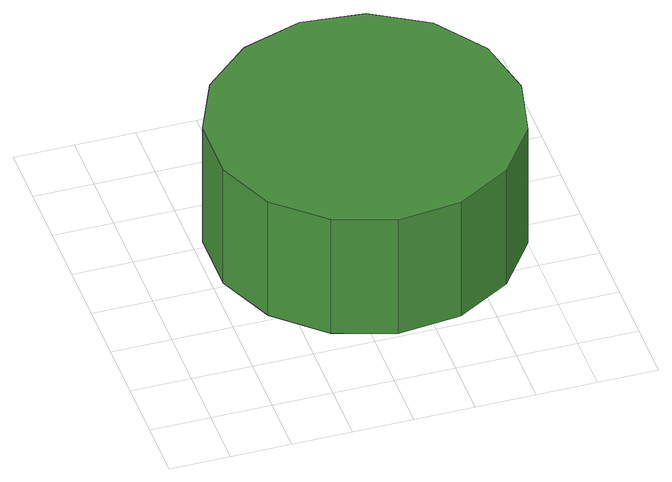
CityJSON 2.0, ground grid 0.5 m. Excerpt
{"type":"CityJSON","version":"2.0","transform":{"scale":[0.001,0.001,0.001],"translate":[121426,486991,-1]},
"CityObjects":{
"tree1":{"type":"SolitaryVegetationObject","attributes":{"function":"something"},"geometry":[{"type":"MultiSurface","lod":"1","boundaries":[[[0,1,2,3,4,5,6,7,8,9,10,11,12,13,14]],[[15,16,17,18,19,20,21,22,23,24,25,26,27,28,29]],[[0,29,28,1]],[[1,28,27,2]],[[2,27,26,3]],[[3,26,25,4]],[[4,25,24,5]],[[5,24,23,6]],[[6,23,22,7]],[[7,22,21,8]],[[8,21,20,9]],[[9,20,19,10]],[[10,19,18,11]],[[11,18,17,12]],[[12,17,16,13]],[[13,16,15,14]],[[14,15,29,0]]]}]}
},
"vertices":[
[3112,1809,1758],[3002,2328,1758],[2690,2757,1758],[2230,3023,1758],[1703,3078,1758],[1198,2914,1758],[803,2559,1758],[588,2074,1758],[588,1543,1758],[803,1059,1758],[1198,703,1758],[1703,539,1758],[2230,595,1758],[2690,860,1758],[3002,1290,1758],[3002,1290,611],[2690,860,611],[2230,595,611],[1703,539,611],[1198,703,611],[803,1059,611],[588,1543,611],[588,2074,611],[803,2559,611],[1198,2914,611],[1703,3078,611],[2230,3023,611],[2690,2757,611],[3002,2328,611],[3112,1809,611]
]}
